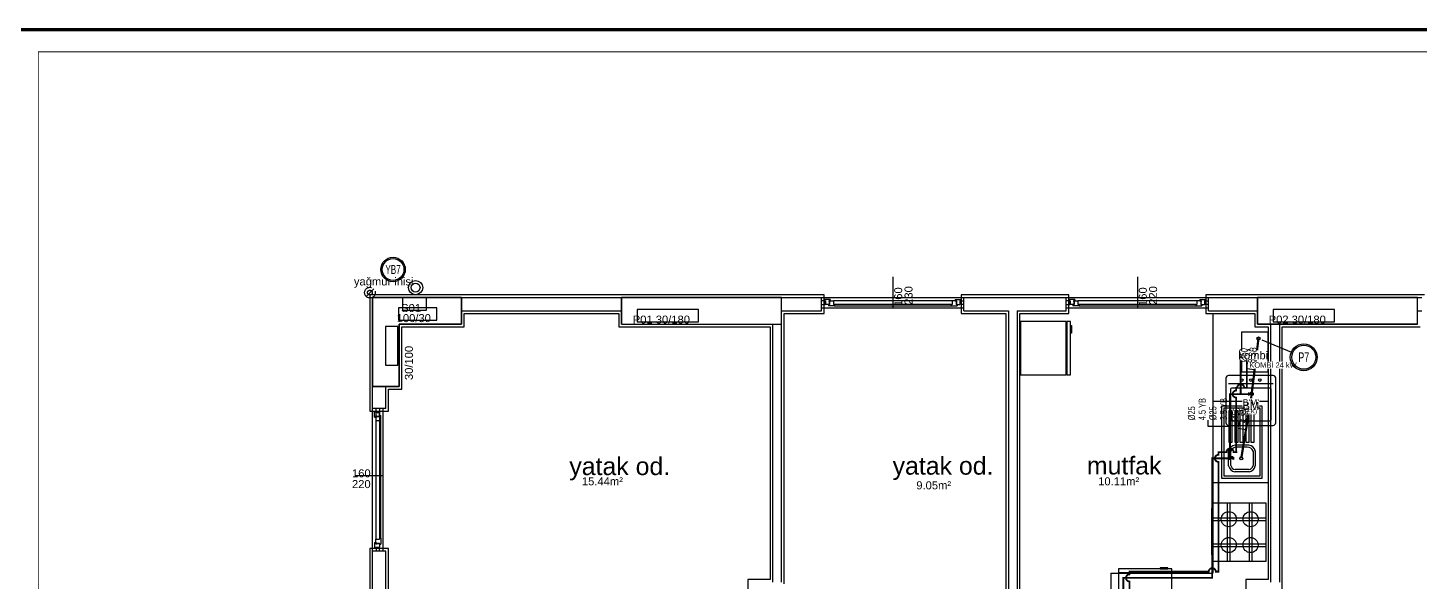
# Model space of a CAD drawing. Header units: centimetres. Extents: x -3962 to 30527, y -2 to 2802.
# Drawn here: x 12513 to 14079, y 2179 to 2802 of the extents above; entities that cross this region are included whole.
import ezdxf
from ezdxf.enums import TextEntityAlignment as Align

# ---------------------------------------------------------------- set-up
doc = ezdxf.new("R2010")
doc.units = ezdxf.units.CM
for name, pattern in [('BASMA HATTI', [31, 25, -6]), ('DASHED', [18, 12, -6]), ('PISSU HATTI', [26, 20, -6]), ('YAGMUR HATTI', [36, 30, -6])]:
    doc.linetypes.add(name, pattern=pattern)
for name, color, linetype in [('MTY-PISSU-CAP', 211, 'CONTINUOUS'), ('MTY-PISSU-KOLON', 211, 'DASHED'), ('MTY-TEMIZSU-CAP', 101, 'CONTINUOUS'), ('MTY-VANA', 1, 'CONTINUOUS'), ('MTY-YAGMURSU-KOLON NO', 7, 'CONTINUOUS'), ('MTY-YUK-BIRIMI', 7, 'CONTINUOUS'), ('ROTAS-CIHAZ', 135, 'CONTINUOUS'), ('ROTAS-MIMARI', 8, 'CONTINUOUS'), ('ROTAS-MIMARI-KOLON', 8, 'CONTINUOUS'), ('ROTAS-MIMARI-YAZI', 8, 'CONTINUOUS'), ('ROTAS-PAFTA', 7, 'CONTINUOUS'), ('ROTAS-PISSU-BORU-TAVANDAN', 6, 'PISSU HATTI'), ('ROTAS-PISSU-KOLONNO', 211, 'CONTINUOUS'), ('ROTAS-SICAKSU-BORU', 1, 'BASMA HATTI'), ('ROTAS-SOGUKSU-BORU', 5, 'CONTINUOUS'), ('ROTAS-TEFRIS', 15, 'CONTINUOUS'), ('ROTAS-YAGMUR-BORUSU', 3, 'YAGMUR HATTI')]:
    doc.layers.add(name, color=color, linetype=linetype)
doc.styles.add('ANOTATIVO', font='arial.ttf')
doc.styles.add('MTY_CAP', font='wturkce.SHX', dxfattribs={"width": 0.65, "height": 20})
doc.styles.add('MTYCAPLT', font='arial.ttf', dxfattribs={"width": 0.65, "height": 1})
doc.styles.add('ROTAS', font='arial.ttf')

# ---------------------------------------------------------------- blocks, each defined once
blk = doc.blocks.new('MTY-PIS SU CAP SB')
at = {"layer": 'MTY-PISSU-CAP'}
for p, q in [((0.83, 1.17), (0, 1.17)), ((0, 1.17), (0, 0))]:
    blk.add_line(p, q, dxfattribs=at)
at = {"layer": 'MTY-PISSU-CAP', "style": 'MTY_CAP', "width": 0.65}
blk.add_attdef('PSCP_001', (0.83, 1.29), '', height=1, dxfattribs=at)
at = {"layer": 'MTY-YUK-BIRIMI', "color": 211, "style": 'MTY_CAP', "width": 0.65}
blk.add_attdef('PS_001', (0.83, 0.07), '', height=1, dxfattribs=at)
blk = doc.blocks.new('MTY-PIS SU KOLON')
at = {"layer": 'MTY-PISSU-KOLON', "linetype": 'Continuous', "lineweight": -3}
blk.add_hatch(color=256, dxfattribs=at).paths.add_polyline_path([(-2.7, -0.1, 0.848135), (0, -0.1, -0.848135), (2.7, -0.1, 0.414214), (0, 2.6, 0.414214)])
blk.add_circle((0, 0), 3.5, dxfattribs=at)
blk = doc.blocks.new('MTY-KURESEL VANA')
at = {"layer": 'MTY-VANA'}
for p, q in [((0, 0), (0, 8)), ((0, 8), (8, 8))]:
    blk.add_line(p, q, dxfattribs=at)
blk.add_lwpolyline([(-10, 5), (-10, -5), (10, 5), (10, -5), (-10, 5)], dxfattribs=at)
at = {"layer": 'MTY-VANA', "style": 'MTYCAPLT', "width": 0.65}
blk.add_attdef('CAP', text='', height=10, dxfattribs=at).set_placement((-1.1, 0), align=Align.CENTER)
blk = doc.blocks.new('MTY-TEMIZ SU CAP MB')
at = {"layer": 'MTY-TEMIZSU-CAP'}
for p, q in [((0.83, 3.1), (0, 3.1)), ((0, 3.1), (0, 0))]:
    blk.add_line(p, q, dxfattribs=at)
at = {"layer": 'MTY-TEMIZSU-CAP', "style": 'MTY_CAP', "width": 0.65}
for tag, p in [('SOCP_001', (0.83, 4.92)), ('SCCP_001', (0.83, 1.92))]:
    blk.add_attdef(tag, p, '', height=1, dxfattribs=at)
at = {"layer": 'MTY-YUK-BIRIMI', "color": 101, "style": 'MTY_CAP', "width": 0.65}
for tag, p in [('SO_001', (0.83, 3.42)), ('SC_001', (0.83, 0.42))]:
    blk.add_attdef(tag, p, '', height=1, dxfattribs=at)
blk = doc.blocks.new('MTY-KOLON NO YAGMUR')
at = {"layer": 'MTY-YAGMURSU-KOLON NO', "linetype": 'Continuous', "ltscale": 100}
blk.add_circle((0, 0), 27.5, dxfattribs=at)
at = {"layer": 'MTY-YAGMURSU-KOLON NO', "color": 7, "linetype": 'Continuous', "ltscale": 100}
blk.add_circle((0, 0), 24.5, dxfattribs=at)
at = {"style": 'ANOTATIVO', "width": 0.65}
blk.add_attdef('K', text='', height=20, dxfattribs=at).set_placement((0, 0), align=Align.MIDDLE_CENTER)
blk = doc.blocks.new('MTY-KOLON NO PIS SU')
at = {"color": 6, "linetype": 'Continuous', "ltscale": 100}
blk.add_circle((0, 0), 27.5, dxfattribs=at)
at = {"color": 7, "linetype": 'Continuous', "ltscale": 100}
blk.add_circle((0, 0), 24.5, dxfattribs=at)
at = {"style": 'ANOTATIVO', "width": 0.65}
blk.add_attdef('K', text='', height=20, dxfattribs=at).set_placement((0, 0), align=Align.MIDDLE_CENTER)

msp = doc.modelspace()

# ---------------------------------------------------------------- linework, layer by layer
at = {"layer": 'ROTAS-MIMARI'}
for p, q in [((13485.8, 2522.1), (13485.8, 2487.4)), ((13760.8, 2522.1), (13760.8, 2487.4)), ((13000.8, 2502.2), (12897.8, 2502.2)), ((12897.8, 2502.2), (12897.8, 2399.2)), ((13180.8, 2502.2), (13000.8, 2502.2)), ((13000.8, 2499.2), (13180.8, 2499.2)), ((13360.8, 2502.2), (13180.8, 2502.2)), ((13408.8, 2502.2), (13360.8, 2502.2)), ((13360.8, 2499.2), (13405.8, 2499.2)), ((13405.8, 2484.2), (13405.8, 2499.2)), ((13405.8, 2484.2), (13405.8, 2499.2)), ((13405.8, 2499.2), (13565.8, 2499.2)), ((13409.8, 2495.2), (13405.8, 2495.2)), ((13405.8, 2491.2), (13409.8, 2491.2)), ((13408.8, 2481.2), (13408.8, 2502.2)), ((13409.1, 2496.8), (13409.1, 2495.4)), ((13415.5, 2496.8), (13409.1, 2496.8)), ((13410.3, 2495.4), (13409.1, 2495.4)), ((13409.8, 2491.2), (13409.8, 2495.2)), ((13410.3, 2495.4), (13410.3, 2491.2)), ((13414.3, 2491.2), (13410.3, 2491.2)), ((13413.4, 2491.2), (13414.6, 2491.2)), ((13413.4, 2491.2), (13413.4, 2489.8)), ((13420.2, 2489.8), (13413.4, 2489.8)), ((13414, 2495.4), (13414, 2494.4)), ((13415.5, 2495.4), (13414, 2495.4)), ((13414.3, 2494.4), (13414, 2494.4)), ((13414.3, 2494.4), (13414.3, 2491.2)), ((13414.6, 2495.4), (13419, 2495.4)), ((13414.6, 2495.4), (13414.6, 2494.9)), ((13414.9, 2494.9), (13414.6, 2494.9)), ((13414.9, 2494.4), (13414.6, 2494.4)), ((13414.6, 2494.4), (13414.6, 2491.2)), ((13414.9, 2494.9), (13414.9, 2494.4)), ((13415.5, 2496.8), (13415.5, 2495.4)), ((13552.6, 2495.4), (13419, 2495.4)), ((13419, 2495.4), (13419, 2491.2)), ((13420.2, 2491.2), (13419, 2491.2)), ((13551.4, 2491.2), (13420.2, 2491.2)), ((13420.2, 2491.2), (13420.2, 2489.8)), ((13420.2, 2489.8), (13551.4, 2489.8)), ((13551.4, 2491.2), (13551.4, 2489.8)), ((13551.4, 2491.2), (13552.6, 2491.2)), ((13551.4, 2489.8), (13558.2, 2489.8)), ((13557, 2495.4), (13552.6, 2495.4)), ((13552.6, 2495.4), (13552.6, 2491.2)), ((13556.1, 2496.8), (13556.1, 2495.4)), ((13556.1, 2496.8), (13562.5, 2496.8)), ((13556.1, 2495.4), (13557.6, 2495.4)), ((13556.7, 2494.9), (13557, 2494.9)), ((13556.7, 2494.9), (13556.7, 2494.4)), ((13556.7, 2494.4), (13557, 2494.4)), ((13557, 2495.4), (13557, 2494.9)), ((13557, 2494.4), (13557, 2491.2)), ((13558.2, 2491.2), (13557, 2491.2)), ((13557.3, 2494.4), (13557.3, 2491.2)), ((13557.3, 2494.4), (13557.6, 2494.4)), ((13557.3, 2491.2), (13561.3, 2491.2)), ((13557.6, 2495.4), (13557.6, 2494.4)), ((13558.2, 2491.2), (13558.2, 2489.8)), ((13561.3, 2495.4), (13561.3, 2491.2)), ((13561.3, 2495.4), (13562.5, 2495.4)), ((13561.8, 2495.2), (13565.8, 2495.2)), ((13561.8, 2491.2), (13561.8, 2495.2)), ((13565.8, 2491.2), (13561.8, 2491.2)), ((13562.5, 2496.8), (13562.5, 2495.4)), ((13683.8, 2502.2), (13562.8, 2502.2)), ((13562.8, 2502.2), (13562.8, 2481.2)), ((13565.8, 2499.2), (13680.8, 2499.2)), ((13565.8, 2484.2), (13565.8, 2499.2)), ((13680.8, 2484.2), (13680.8, 2499.2)), ((13680.8, 2484.2), (13680.8, 2499.2)), ((13680.8, 2499.2), (13840.8, 2499.2)), ((13684.8, 2495.2), (13680.8, 2495.2)), ((13680.8, 2491.2), (13684.8, 2491.2)), ((13683.8, 2481.2), (13683.8, 2502.2)), ((13684.1, 2496.8), (13684.1, 2495.4)), ((13690.5, 2496.8), (13684.1, 2496.8)), ((13685.3, 2495.4), (13684.1, 2495.4)), ((13684.8, 2491.2), (13684.8, 2495.2)), ((13685.3, 2495.4), (13685.3, 2491.2)), ((13689.3, 2491.2), (13685.3, 2491.2)), ((13688.4, 2491.2), (13689.6, 2491.2)), ((13688.4, 2491.2), (13688.4, 2489.8)), ((13695.2, 2489.8), (13688.4, 2489.8)), ((13689, 2495.4), (13689, 2494.4)), ((13690.5, 2495.4), (13689, 2495.4)), ((13689.3, 2494.4), (13689, 2494.4)), ((13689.3, 2494.4), (13689.3, 2491.2)), ((13689.6, 2495.4), (13694, 2495.4)), ((13689.6, 2495.4), (13689.6, 2494.9)), ((13689.9, 2494.9), (13689.6, 2494.9)), ((13689.9, 2494.4), (13689.6, 2494.4)), ((13689.6, 2494.4), (13689.6, 2491.2)), ((13689.9, 2494.9), (13689.9, 2494.4)), ((13690.5, 2496.8), (13690.5, 2495.4)), ((13827.6, 2495.4), (13694, 2495.4)), ((13694, 2495.4), (13694, 2491.2)), ((13695.2, 2491.2), (13694, 2491.2)), ((13826.4, 2491.2), (13695.2, 2491.2)), ((13695.2, 2491.2), (13695.2, 2489.8)), ((13695.2, 2489.8), (13826.4, 2489.8)), ((13826.4, 2491.2), (13826.4, 2489.8)), ((13826.4, 2491.2), (13827.6, 2491.2)), ((13826.4, 2489.8), (13833.2, 2489.8)), ((13832, 2495.4), (13827.6, 2495.4)), ((13827.6, 2495.4), (13827.6, 2491.2)), ((13831.1, 2496.8), (13831.1, 2495.4)), ((13831.1, 2496.8), (13837.5, 2496.8)), ((13831.1, 2495.4), (13832.6, 2495.4)), ((13831.7, 2494.9), (13832, 2494.9)), ((13831.7, 2494.9), (13831.7, 2494.4)), ((13831.7, 2494.4), (13832, 2494.4)), ((13832, 2495.4), (13832, 2494.9)), ((13832, 2494.4), (13832, 2491.2)), ((13833.2, 2491.2), (13832, 2491.2)), ((13832.3, 2494.4), (13832.3, 2491.2)), ((13832.3, 2494.4), (13832.6, 2494.4)), ((13832.3, 2491.2), (13836.3, 2491.2)), ((13832.6, 2495.4), (13832.6, 2494.4)), ((13833.2, 2491.2), (13833.2, 2489.8)), ((13836.3, 2495.4), (13836.3, 2491.2)), ((13836.3, 2495.4), (13837.5, 2495.4)), ((13836.8, 2495.2), (13840.8, 2495.2)), ((13836.8, 2491.2), (13836.8, 2495.2)), ((13840.8, 2491.2), (13836.8, 2491.2)), ((13837.5, 2496.8), (13837.5, 2495.4)), ((13895.8, 2502.2), (13837.8, 2502.2)), ((13837.8, 2502.2), (13837.8, 2481.2)), ((13840.8, 2499.2), (13895.8, 2499.2)), ((13840.8, 2484.2), (13840.8, 2499.2)), ((13840.8, 2484.2), (13840.8, 2499.2)), ((14075.8, 2502.2), (13895.8, 2502.2)), ((14083.8, 2502.2), (14075.8, 2502.2)), ((14075.8, 2499.2), (14080.8, 2499.2)), ((13000.8, 2484.2), (13180.8, 2484.2)), ((13003.8, 2481.2), (13177.8, 2481.2)), ((13003.8, 2466.2), (13003.8, 2481.2)), ((13177.8, 2481.2), (13177.8, 2466.2)), ((13360.8, 2484.2), (13405.8, 2484.2)), ((13363.8, 2481.2), (13408.8, 2481.2)), ((13363.8, 2466.2), (13363.8, 2481.2)), ((13405.8, 2487.4), (13565.8, 2487.4)), ((13562.8, 2481.2), (13612.8, 2481.2)), ((13565.8, 2484.2), (13615.8, 2484.2)), ((13612.8, 2481.2), (13612.8, 2132.2)), ((13615.8, 2484.2), (13615.8, 2129.2)), ((13625.8, 2484.2), (13625.8, 2129.2)), ((13625.8, 2484.2), (13680.8, 2484.2)), ((13628.8, 2132.2), (13628.8, 2481.2)), ((13628.8, 2481.2), (13683.8, 2481.2)), ((13680.8, 2487.4), (13840.8, 2487.4)), ((13837.8, 2481.2), (13892.8, 2481.2)), ((13840.8, 2484.2), (13895.8, 2484.2)), ((13845.8, 2481.2), (13845.8, 2189.2)), ((13892.8, 2481.2), (13892.8, 2466.2)), ((14075.8, 2484.2), (14080.8, 2484.2)), ((12933.8, 2396.2), (12933.8, 2466.2)), ((12933.8, 2466.2), (13003.8, 2466.2)), ((13177.8, 2466.2), (13347.8, 2466.2)), ((13347.8, 2466.2), (13347.8, 2182.2)), ((13350.8, 2179.2), (13350.8, 2469.2)), ((13360.8, 2179.2), (13360.8, 2469.2)), ((13363.8, 2177.2), (13363.8, 2466.2)), ((13680.6, 2472.2), (13629.5, 2472.2)), ((13629.5, 2472.2), (13629.5, 2412.2)), ((13680.6, 2412.2), (13680.6, 2472.2)), ((13680.6, 2467.2), (13681.6, 2467.2)), ((13681.6, 2472.2), (13681.6, 2412.2)), ((13685.5, 2472.2), (13681.6, 2472.2)), ((13685.5, 2412.2), (13685.5, 2472.2)), ((13685.5, 2467.5), (13686.6, 2467.5)), ((13685.5, 2459.1), (13685.5, 2467.5)), ((13686.6, 2459.1), (13685.5, 2459.1)), ((13686.6, 2467.5), (13686.6, 2459.1)), ((13877.8, 2460.2), (13877.8, 2415.2)), ((13907.8, 2460.2), (13877.8, 2460.2)), ((13892.8, 2466.2), (13897.8, 2466.2)), ((13897.8, 2466.2), (13907.8, 2466.2)), ((13910.8, 2469.2), (13900.8, 2469.2)), ((13907.8, 2466.2), (13907.8, 2182.2)), ((13907.8, 2415.2), (13907.8, 2460.2)), ((13910.8, 2179.2), (13910.8, 2469.2)), ((13920.8, 2469.2), (13920.8, 2179.2)), ((13923.8, 2179.2), (13923.8, 2466.2)), ((13923.8, 2466.2), (14078.8, 2466.2)), ((13876.5, 2435.2), (13876.5, 2440.1)), ((13876.5, 2440.1), (13877.8, 2440.1)), ((13877.8, 2435.2), (13876.5, 2435.2)), ((13629.5, 2412.2), (13680.6, 2412.2)), ((13680.6, 2417.2), (13681.6, 2417.2)), ((13681.6, 2412.2), (13685.5, 2412.2)), ((13907.8, 2415.2), (13877.8, 2415.2)), ((12897.8, 2399.2), (12897.8, 2371.2)), ((12900.8, 2374.2), (12900.8, 2399.2)), ((12915.8, 2374.2), (12915.8, 2399.2)), ((12918.8, 2371.2), (12918.8, 2396.2)), ((12918.8, 2396.2), (12933.8, 2396.2)), ((13845.8, 2382.5), (13907.8, 2382.5)), ((12897.8, 2371.2), (12918.8, 2371.2)), ((12915.8, 2374.2), (12900.8, 2374.2)), ((12900.8, 2214.2), (12900.8, 2374.2)), ((12903.2, 2370.9), (12904.6, 2370.9)), ((12903.2, 2364.5), (12903.2, 2370.9)), ((12903.2, 2364.5), (12904.6, 2364.5)), ((12904.6, 2370.9), (12904.6, 2227.4)), ((12904.6, 2369.7), (12904.6, 2370.9)), ((12904.6, 2369.7), (12908.8, 2369.7)), ((12904.6, 2366), (12905.6, 2366)), ((12904.6, 2364.5), (12904.6, 2366)), ((12904.6, 2365.4), (12904.6, 2361)), ((12904.6, 2365.4), (12905.1, 2365.4)), ((12904.8, 2370.2), (12904.8, 2374.2)), ((12908.8, 2370.2), (12904.8, 2370.2)), ((12905.1, 2365.1), (12905.1, 2365.4)), ((12905.1, 2365.1), (12905.6, 2365.1)), ((12905.6, 2365.7), (12905.6, 2366)), ((12905.6, 2365.7), (12908.8, 2365.7)), ((12905.6, 2365.1), (12905.6, 2365.4)), ((12905.6, 2365.4), (12908.8, 2365.4)), ((12908.8, 2374.2), (12908.8, 2370.2)), ((12908.8, 2369.7), (12908.8, 2228.6)), ((12908.8, 2365.7), (12908.8, 2369.7)), ((12908.8, 2366.6), (12908.8, 2365.4)), ((12908.8, 2366.6), (12910.2, 2366.6)), ((12910.2, 2228.6), (12910.2, 2366.6)), ((12910.2, 2359.8), (12910.2, 2366.6)), ((12912.6, 2214.2), (12912.6, 2374.2)), ((13855.9, 2295.7), (13855.9, 2377.5)), ((13855.9, 2377.5), (13900.9, 2377.5)), ((13858.4, 2298.2), (13858.4, 2375)), ((13858.4, 2375), (13898.4, 2375)), ((13864.1, 2336.2), (13864.1, 2372.2)), ((13864.1, 2372.2), (13867.1, 2372.2)), ((13867.1, 2372.2), (13867.1, 2336.2)), ((13870.9, 2336.2), (13870.9, 2372.2)), ((13870.9, 2372.2), (13873.9, 2372.2)), ((13873.9, 2372.2), (13873.9, 2336.2)), ((13876.4, 2336.2), (13876.4, 2372.2)), ((13876.4, 2372.2), (13879.4, 2372.2)), ((13879.4, 2372.2), (13879.4, 2336.2)), ((13883.2, 2336.2), (13883.2, 2372.2)), ((13883.2, 2372.2), (13886.2, 2372.2)), ((13886.2, 2372.2), (13886.2, 2336.2)), ((13888.7, 2336.2), (13888.7, 2372.2)), ((13888.7, 2372.2), (13891.7, 2372.2)), ((13891.7, 2372.2), (13891.7, 2336.2)), ((13898.4, 2375), (13898.4, 2298.2)), ((13900.9, 2377.5), (13900.9, 2295.7)), ((12904.6, 2361), (12908.8, 2361)), ((12908.8, 2359.8), (12908.8, 2361)), ((12908.8, 2359.8), (12910.2, 2359.8)), ((13867.1, 2336.2), (13864.1, 2336.2)), ((13886.1, 2333.2), (13870.7, 2333.2)), ((13873.9, 2336.2), (13870.9, 2336.2)), ((13879.4, 2336.2), (13876.4, 2336.2)), ((13886.2, 2336.2), (13883.2, 2336.2)), ((13891.7, 2336.2), (13888.7, 2336.2)), ((13863.4, 2310), (13863.4, 2326.4)), ((13865.9, 2310.3), (13865.9, 2326.1)), ((13884.4, 2330.7), (13870.7, 2330.7)), ((13890.9, 2326.3), (13890.9, 2310.1)), ((13893.4, 2326.6), (13893.4, 2309.8)), ((13886.5, 2303.2), (13870.3, 2303.2)), ((13886.3, 2305.7), (13870.6, 2305.7)), ((12881.2, 2299.2), (12912.6, 2299.2)), ((13907.8, 2290.7), (13845.8, 2290.7)), ((13900.9, 2295.7), (13855.9, 2295.7)), ((13898.4, 2298.2), (13858.4, 2298.2)), ((13844.5, 2261.8), (13845.8, 2261.8)), ((13844.5, 2220), (13844.5, 2261.8)), ((13905.8, 2267.9), (13845.8, 2267.9)), ((13845.8, 2202.9), (13845.8, 2267.9)), ((13861.9, 2267.9), (13861.9, 2202.9)), ((13864.9, 2267.9), (13864.9, 2202.9)), ((13886.7, 2267.9), (13886.7, 2202.9)), ((13889.7, 2267.9), (13889.7, 2202.9)), ((13905.8, 2202.9), (13905.8, 2267.9)), ((13845.8, 2251.4), (13905.8, 2251.4)), ((13845.8, 2248.4), (13905.8, 2248.4)), ((12903.2, 2223.9), (12903.2, 2217.5)), ((12903.2, 2223.9), (12904.6, 2223.9)), ((12904.6, 2227.4), (12908.8, 2227.4)), ((12904.6, 2223), (12904.6, 2227.4)), ((12904.6, 2223.9), (12904.6, 2222.4)), ((12905.1, 2223.3), (12905.6, 2223.3)), ((12905.1, 2223.3), (12905.1, 2223)), ((12905.6, 2223.3), (12905.6, 2223)), ((12908.8, 2228.6), (12908.8, 2227.4)), ((12908.8, 2228.6), (12910.2, 2228.6)), ((12910.2, 2228.6), (12910.2, 2221.8)), ((12897.8, 2217.2), (12897.8, 2154.2)), ((12918.8, 2217.2), (12897.8, 2217.2)), ((12900.8, 2154.2), (12900.8, 2214.2)), ((12915.8, 2214.2), (12900.8, 2214.2)), ((12903.2, 2217.5), (12904.6, 2217.5)), ((12904.6, 2223), (12905.1, 2223)), ((12904.6, 2222.4), (12905.6, 2222.4)), ((12904.6, 2218.7), (12904.6, 2217.5)), ((12904.6, 2218.7), (12908.8, 2218.7)), ((12904.8, 2218.2), (12904.8, 2214.2)), ((12908.8, 2218.2), (12904.8, 2218.2)), ((12905.6, 2223), (12908.8, 2223)), ((12905.6, 2222.7), (12905.6, 2222.4)), ((12905.6, 2222.7), (12908.8, 2222.7)), ((12908.8, 2221.8), (12908.8, 2223)), ((12908.8, 2222.7), (12908.8, 2218.7)), ((12908.8, 2221.8), (12910.2, 2221.8)), ((12908.8, 2214.2), (12908.8, 2218.2)), ((12915.8, 2154.2), (12915.8, 2214.2)), ((12918.8, 2157.2), (12918.8, 2217.2)), ((13844.5, 2210), (13844.5, 2220)), ((13845.8, 2210), (13844.5, 2210)), ((13845.8, 2222.3), (13905.8, 2222.3)), ((13845.8, 2219.3), (13905.8, 2219.3)), ((13799.6, 2194.1), (13739.6, 2194.1)), ((13739.6, 2194.1), (13739.6, 2190.2)), ((13794.9, 2195.2), (13786.6, 2195.2)), ((13786.6, 2195.2), (13786.6, 2194.1)), ((13786.6, 2194.1), (13794.9, 2194.1)), ((13794.9, 2194.1), (13794.9, 2195.2)), ((13799.6, 2190.2), (13799.6, 2194.1)), ((13845.8, 2202.9), (13905.8, 2202.9)), ((13322.8, 2182.2), (13322.8, 2132.2)), ((13347.8, 2182.2), (13322.8, 2182.2)), ((13730.8, 2189.2), (13845.8, 2189.2)), ((13730.8, 2189.2), (13730.8, 2132.2)), ((13739.6, 2190.2), (13799.6, 2190.2)), ((13799.6, 2189.2), (13739.6, 2189.2)), ((13739.6, 2189.2), (13739.6, 2133.1)), ((13744.6, 2189.2), (13744.6, 2190.2)), ((13794.6, 2189.2), (13794.6, 2190.2)), ((13799.6, 2133.1), (13799.6, 2189.2)), ((13907.8, 2182.2), (13882.8, 2182.2)), ((13882.8, 2182.2), (13882.8, 2167.2)), ((13923.8, 2119.2), (13923.8, 2179.2))]:
    msp.add_line(p, q, dxfattribs=at)
for points in [[(12900.8, 2399.2), (12900.8, 2499.2)], [(12900.8, 2499.2), (13000.8, 2499.2)], [(13000.8, 2499.2), (13000.8, 2469.2)], [(13180.8, 2469.2), (13180.8, 2499.2)], [(13180.8, 2499.2), (13360.8, 2499.2)], [(13360.8, 2469.2), (13360.8, 2499.2)], [(14075.8, 2469.2), (13895.8, 2469.2), (13895.8, 2499.2)], [(13895.8, 2499.2), (14075.8, 2499.2)], [(14075.8, 2469.2), (14075.8, 2499.2)], [(13000.8, 2469.2), (12930.8, 2469.2)], [(12930.8, 2469.2), (12930.8, 2399.2)], [(13180.8, 2469.2), (13360.8, 2469.2)], [(12930.8, 2399.2), (12900.8, 2399.2)], [(13870.7, 2333.2), (13868.1, 2332.5), (13865.9, 2331), (13864.3, 2328.9), (13863.4, 2326.4)], [(13893.4, 2326.6), (13892.5, 2329.1), (13890.8, 2331.1), (13888.7, 2332.5), (13886.1, 2333.2)], [(13871, 2330.7), (13869.2, 2330.2), (13867.7, 2329.3), (13866.6, 2327.9), (13865.9, 2326.1)], [(13890.9, 2326.3), (13890, 2328.3), (13888.5, 2329.8), (13886.6, 2330.6), (13884.4, 2330.7)], [(13863.4, 2310), (13864.3, 2307.6), (13865.8, 2305.5), (13867.9, 2304), (13870.3, 2303.2)], [(13865.9, 2310.3), (13866.5, 2308.6), (13867.5, 2307.3), (13868.9, 2306.3), (13870.6, 2305.7)], [(13886.3, 2305.7), (13887.9, 2306.3), (13889.2, 2307.2), (13890.3, 2308.5), (13890.9, 2310.1)], [(13886.5, 2303.2), (13888.9, 2304), (13891, 2305.4), (13892.5, 2307.4), (13893.4, 2309.8)]]:
    msp.add_lwpolyline(points, dxfattribs=at)
for centre, radius in [((12949.2, 2510.2), 8), ((12949.2, 2510.2), 5), ((13877.6, 2318.3), 1.68), ((13863.6, 2249.9), 8.48), ((13888.1, 2249.9), 8.48), ((13863.6, 2220.9), 8.48), ((13888.1, 2220.9), 8.48)]:
    msp.add_circle(centre, radius, dxfattribs=at)
at = {"layer": 'ROTAS-MIMARI-KOLON'}
for points in [[(13000.8, 2499.2), (12900.8, 2499.2), (12900.8, 2399.2), (12930.8, 2399.2), (12930.8, 2469.2), (13000.8, 2469.2), (13000.8, 2499.2)], [(12934.4, 2484.7), (12961.5, 2484.7), (12961.5, 2498.6), (12934.4, 2498.6), (12934.4, 2484.7)], [(13360.8, 2499.2), (13180.8, 2499.2), (13180.8, 2469.2), (13360.8, 2469.2), (13360.8, 2499.2)], [(14075.8, 2499.2), (13895.8, 2499.2), (13895.8, 2469.2), (14075.8, 2469.2), (14075.8, 2499.2)], [(12930, 2473.4), (12973.2, 2473.4), (12973.2, 2487.4), (12930, 2487.4), (12930, 2473.4)], [(13198.5, 2471.7), (13267.5, 2471.7), (13267.5, 2485.7), (13198.5, 2485.7), (13198.5, 2471.7)], [(13913.5, 2471.7), (13982.5, 2471.7), (13982.5, 2485.7), (13913.5, 2485.7), (13913.5, 2471.7)], [(12929.3, 2423.2), (12929.3, 2466.3), (12915.4, 2466.3), (12915.4, 2423.2), (12929.3, 2423.2)]]:
    msp.add_lwpolyline(points, dxfattribs=at)
at = {"layer": 'ROTAS-PAFTA'}
for points, const_width in [([(12500, 0), (15000, 0), (15000, 2800), (12500, 2800)], 4), ([(12525, 25), (14975, 25), (14975, 2775), (12525, 2775)], 1)]:
    msp.add_lwpolyline(points, close=True, dxfattribs=dict(at, const_width=const_width))
at = {"layer": 'ROTAS-PISSU-BORU-TAVANDAN', "const_width": 2.5}
for points in [[(13888.4, 2383.3), (13897, 2453)], [(13877.6, 2318.3), (13888.4, 2383.3)]]:
    msp.add_lwpolyline(points, dxfattribs=at)
at = {"layer": 'ROTAS-PISSU-KOLONNO'}
msp.add_line((13900.7, 2451.5), (13934, 2437.7), dxfattribs=at)
at = {"layer": 'ROTAS-SICAKSU-BORU', "const_width": 2}
for points in [[(13872, 2325.3), (13872, 2386.5), (13871, 2386.7), (13870, 2387.1), (13869.2, 2387.7), (13868.5, 2388.5), (13868.1, 2389.5), (13868, 2390.5), (13868.1, 2391.6), (13868.5, 2392.5), (13869.2, 2393.4), (13870, 2394), (13871, 2394.4), (13872, 2394.5), (13872, 2397.5), (13873, 2397.5), (13873.1, 2398.6), (13873.5, 2399.5), (13874.2, 2400.4), (13875, 2401), (13876, 2401.4), (13877, 2401.5), (13878, 2401.4), (13879, 2401), (13879.8, 2400.4), (13880.5, 2399.5), (13880.9, 2398.6), (13881, 2397.5), (13884, 2397.5), (13884, 2439), (13885.8, 2439), (13885.8, 2441.1)], [(13752, 1947), (13752, 2180), (13751, 2180.1), (13750, 2180.5), (13749.2, 2181.2), (13748.5, 2182), (13748.1, 2183), (13748, 2184), (13748.1, 2185), (13748.5, 2186), (13749.2, 2186.8), (13750, 2187.5), (13751, 2187.9), (13752, 2188), (13752, 2191), (13841, 2191), (13841.1, 2192), (13841.5, 2193), (13842.2, 2193.8), (13843, 2194.5), (13844, 2194.9), (13845, 2195), (13846, 2194.9), (13847, 2194.5), (13847.8, 2193.8), (13848.5, 2193), (13848.9, 2192), (13849, 2191), (13852, 2191), (13852, 2314.3), (13851, 2314.5), (13850, 2314.9), (13849.2, 2315.5), (13848.5, 2316.3), (13848.1, 2317.3), (13848, 2318.3), (13848.1, 2319.4), (13848.5, 2320.3), (13849.2, 2321.2), (13850, 2321.8), (13851, 2322.2), (13852, 2322.3), (13852, 2325.3), (13861, 2325.3), (13861.1, 2326.4), (13861.5, 2327.3), (13862.2, 2328.2), (13863, 2328.8), (13864, 2329.2), (13865, 2329.3), (13866, 2329.2), (13867, 2328.8), (13867.8, 2328.2), (13868.5, 2327.3), (13868.9, 2326.4), (13869, 2325.3), (13872, 2325.3)], [(13872, 2325.3), (13873.4, 2325.3)]]:
    msp.add_lwpolyline(points, dxfattribs=at)
at = {"layer": 'ROTAS-SOGUKSU-BORU', "const_width": 2}
for points in [[(13877, 2390.5), (13877, 2432), (13878.8, 2432), (13878.8, 2434.1)], [(13865, 2318.3), (13865, 2390.5), (13877, 2390.5)], [(13877, 2390.5), (13888.4, 2390.5)], [(13709, 1940), (13745, 1940), (13745, 2184), (13845, 2184), (13845, 2318.3), (13865, 2318.3)], [(13865, 2318.3), (13866.4, 2318.3)]]:
    msp.add_lwpolyline(points, dxfattribs=at)
at = {"layer": 'ROTAS-TEFRIS'}
msp.add_line((13863.4, 2402.3), (13913.4, 2402.3), dxfattribs=at)
for points in [[(13913.4, 2355.3), (13914.6, 2355.6), (13915.5, 2356.2), (13916.2, 2357.2), (13916.4, 2358.3), (13916.4, 2408.3), (13916.2, 2409.5), (13915.5, 2410.5), (13914.6, 2411.1), (13913.4, 2411.3), (13863.4, 2411.3), (13862.3, 2411.1), (13861.3, 2410.5), (13860.6, 2409.5), (13860.4, 2408.3), (13860.4, 2358.3), (13860.6, 2357.2), (13861.3, 2356.2), (13862.3, 2355.6), (13863.4, 2355.3)], [(13909.4, 2360.3), (13910.2, 2360.5), (13910.8, 2360.9), (13911.2, 2361.6), (13911.4, 2362.3), (13911.4, 2395.3), (13911.2, 2396.1), (13910.8, 2396.8), (13910.2, 2397.2), (13909.4, 2397.3), (13867.4, 2397.3), (13866.6, 2397.2), (13866, 2396.8), (13865.6, 2396.1), (13865.4, 2395.3), (13865.4, 2362.3), (13865.6, 2361.6), (13866, 2360.9), (13866.6, 2360.5), (13867.4, 2360.3)]]:
    msp.add_lwpolyline(points, close=True, dxfattribs=at)
for centre in [(13878.4, 2406.3), (13888.4, 2406.3), (13898.4, 2406.3)]:
    msp.add_circle(centre, 1.5, dxfattribs=at)
at = {"layer": 'ROTAS-YAGMUR-BORUSU'}
msp.add_line((12893.7, 2500.3), (12902.1, 2508.7), dxfattribs=at)
for radius in [6, 2.7]:
    msp.add_circle((12897.9, 2504.5), radius, dxfattribs=at)

# ---------------------------------------------------------------- block references
at = {"layer": 'ROTAS-PISSU-KOLONNO'}
ref = msp.add_blockref('MTY-KOLON NO YAGMUR', (12923.9, 2530.5), dxfattribs=dict(at, xscale=0.5, yscale=0.5))
ref.add_attrib('K', 'YB7', dxfattribs={"height": 10, "style": 'ANOTATIVO', "width": 0.65}).set_placement((12923.9, 2530.5), align=Align.MIDDLE_CENTER)
at = {"layer": 'ROTAS-TEFRIS'}
for name, p, xscale, yscale in [('MTY-PIS SU KOLON', (13897, 2453), 0.5, 0.5), ('MTY-KURESEL VANA', (13866.4, 2318.3), 0.25, 0.25)]:
    msp.add_blockref(name, p, dxfattribs=dict(at, xscale=xscale, yscale=yscale))
ref = msp.add_blockref('MTY-TEMIZ SU CAP MB', (13865, 2354.4), dxfattribs=dict(at, xscale=8, yscale=8, rotation=90))
ref.add_attrib('SCCP_001', 'Ø25', (13849.7, 2361.1), dxfattribs={"height": 8, "rotation": 90, "style": 'MTY_CAP', "width": 0.65})
ref.add_attrib('SC_001', '3.5 YB', (13861.7, 2361.1), dxfattribs={"color": 101, "height": 8, "rotation": 90, "style": 'MTY_CAP', "width": 0.65})
ref.add_attrib('SO_001', '4.5 YB', (13837.7, 2361.1), dxfattribs={"color": 101, "height": 8, "rotation": 90, "style": 'MTY_CAP', "width": 0.65})
ref.add_attrib('SOCP_001', 'Ø25', (13825.7, 2361.1), dxfattribs={"height": 8, "rotation": 90, "style": 'MTY_CAP', "width": 0.65})

# ---------------------------------------------------------------- texts
at = {"layer": 'ROTAS-MIMARI-YAZI', "style": 'ROTAS'}
for s, height, p in [('yağmur inişi', 9, (12913.4, 2517.1)), ('S01', 9, (12944.2, 2487.2)), ('100/30', 9, (12947.2, 2475.9)), ('P01 30/180', 9, (13225.6, 2474.2)), ('P02 30/180', 9, (13940.6, 2474.2)), ('yatak od.', 20, (13178.8, 2309.5)), ('yatak od.', 20, (13542.3, 2310)), ('mutfak', 20, (13746, 2310.2)), ('160', 9, (12888.2, 2301.5)), ('220', 9, (12888.2, 2289.4)), ('15.44m²', 9, (13159.3, 2292.5)), ('9.05m²', 9, (13531.8, 2288)), ('10.11m²', 9, (13739.8, 2292.5))]:
    msp.add_text(s, height=height, dxfattribs=at).set_placement(p, align=Align.MIDDLE_CENTER)
for s, p in [('160', (13491.9, 2500)), ('230', (13503.5, 2501.3)), ('160', (13766.9, 2500)), ('220', (13778.5, 2501.3)), ('30/100', (12941.7, 2425.5))]:
    msp.add_text(s, height=9, rotation=90, dxfattribs=at).set_placement(p, align=Align.MIDDLE_CENTER)

# ---------------------------------------------------------------- next in the draw order: wipeouts: each hides what was drawn before it
for points in [[(13906.1, 2428.6), (13876.2, 2428.6), (13876.2, 2439.6), (13906.1, 2439.6)], [(13895, 2371.8), (13881.8, 2371.8), (13881.8, 2382.8), (13895, 2382.8)]]:
    msp.add_wipeout(points)

# ---------------------------------------------------------------- next in the draw order: wipeouts: each hides what was drawn before it
for points in [[(13928.7, 2419.1), (13885.8, 2419.1), (13885.8, 2427.1), (13928.7, 2427.1)], [(13898.1, 2376.8), (13878.7, 2376.8), (13878.7, 2385.8), (13898.1, 2385.8)]]:
    msp.add_wipeout(points)

# ---------------------------------------------------------------- next in the draw order: block references
at = {"layer": 'ROTAS-PISSU-KOLONNO'}
ref = msp.add_blockref('MTY-KOLON NO PIS SU', (13947.9, 2431.9), dxfattribs=dict(at, xscale=0.55, yscale=0.55))
ref.add_attrib('K', 'P7', dxfattribs={"height": 11, "style": 'ANOTATIVO', "width": 0.65}).set_placement((13947.9, 2431.9), align=Align.MIDDLE_CENTER)
at = {"layer": 'ROTAS-TEFRIS'}
ref = msp.add_blockref('MTY-PIS SU CAP SB', (13892.7, 2418.2), dxfattribs=dict(at, xscale=8, yscale=8, rotation=82.96319449117331))
ref.add_attrib('PSCP_001', 'Ø50', (13883.3, 2426.1), dxfattribs={"height": 8, "rotation": 82.9632, "style": 'MTY_CAP', "width": 0.65})
ref.add_attrib('PS_001', '8 SB', (13893, 2424.9), dxfattribs={"color": 211, "height": 8, "rotation": 82.9632, "style": 'MTY_CAP', "width": 0.65})
at = {"layer": 'ROTAS-TEFRIS', "xscale": 0.25, "yscale": 0.25}
msp.add_blockref('MTY-KURESEL VANA', (13888.4, 2390.5), dxfattribs=at)

# ---------------------------------------------------------------- next in the draw order: texts
at = {"layer": 'ROTAS-CIHAZ', "style": 'ROTAS'}
msp.add_text('KOMBİ 24 kW', height=6, dxfattribs=at).set_placement((13886.8, 2420.1))
at = {"layer": 'ROTAS-MIMARI-YAZI', "style": 'ROTAS'}
msp.add_text('kombi', height=9, dxfattribs=at).set_placement((13891.1, 2434.1), align=Align.MIDDLE_CENTER)

# ---------------------------------------------------------------- next in the draw order: wipeouts: each hides what was drawn before it
msp.add_wipeout([(13895.6, 2367.8), (13881.2, 2367.8), (13881.2, 2374.8), (13895.6, 2374.8)])

# ---------------------------------------------------------------- next in the draw order: block references
at = {"layer": 'ROTAS-TEFRIS'}
ref = msp.add_blockref('MTY-PIS SU CAP SB', (13883, 2350.8), dxfattribs=dict(at, xscale=8, yscale=8, rotation=80.59393148171822))
ref.add_attrib('PSCP_001', 'Ø50', (13873.9, 2359.1), dxfattribs={"height": 8, "rotation": 80.5939, "style": 'MTY_CAP', "width": 0.65})
ref.add_attrib('PS_001', '4 SB', (13883.6, 2357.5), dxfattribs={"color": 211, "height": 8, "rotation": 80.5939, "style": 'MTY_CAP', "width": 0.65})

# ---------------------------------------------------------------- next in the draw order: texts
at = {"layer": 'ROTAS-CIHAZ', "style": 'ROTAS'}
for s, height, p in [("B'M'", 7, (13888.4, 2381.3)), ('(EK)', 5, (13888.4, 2371.3))]:
    msp.add_text(s, height=height, dxfattribs=at).set_placement(p, align=Align.MIDDLE_CENTER)
at = {"layer": 'ROTAS-TEFRIS', "style": 'ROTAS'}
msp.add_text('BM', height=9, dxfattribs=at).set_placement((13888.4, 2377.3), align=Align.MIDDLE_CENTER)

doc.saveas('drawing.dxf')
